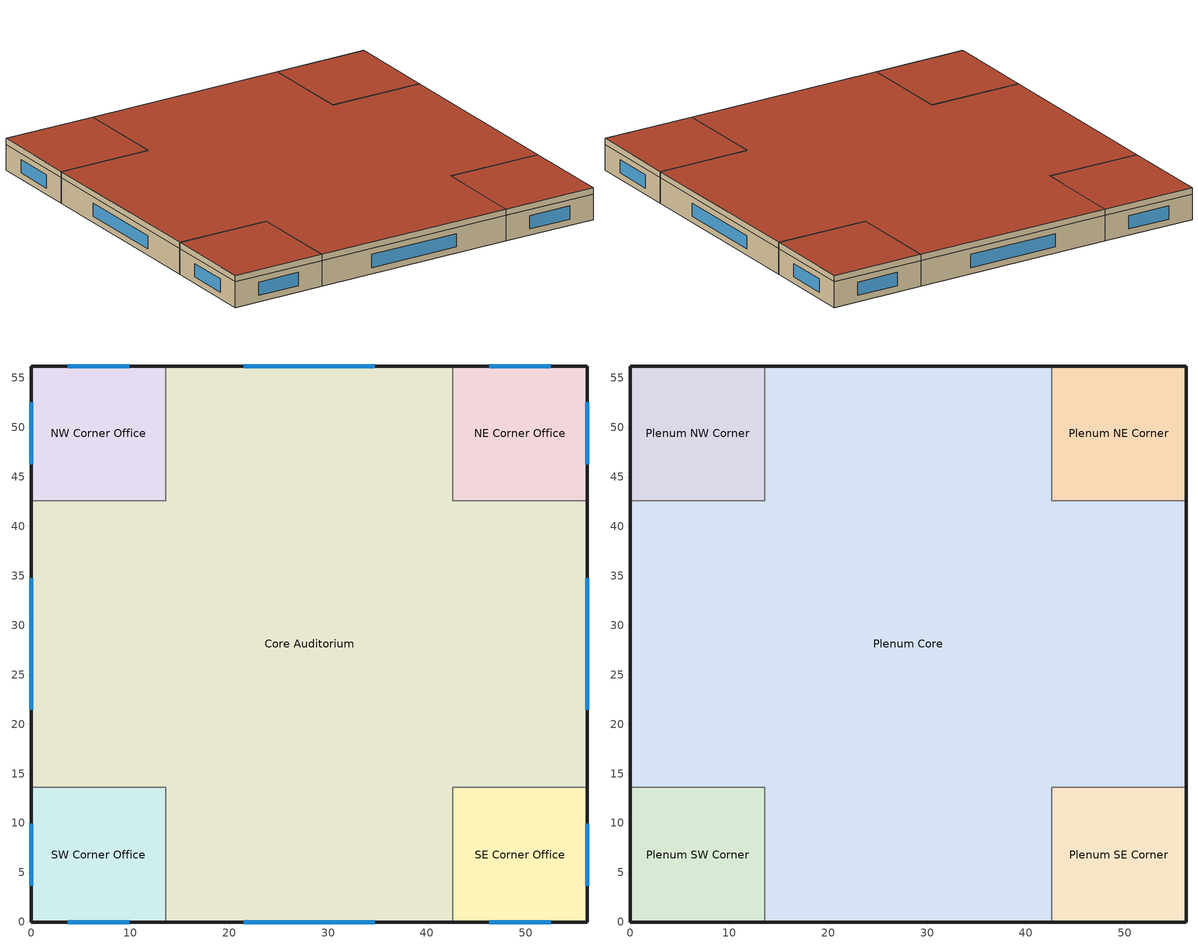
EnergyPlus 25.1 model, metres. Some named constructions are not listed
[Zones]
NE Corner Office
 floor ground (EL1 Flr (G.NE5.U5) SlabOnOrBelowGradeF073): 56.21,56.21 56.21,42.6 42.6,42.6 42.6,56.21 z0
 wall outside (Exterior Wall): 56.21,42.6 56.21,56.21 42.6,56.21 z0:3.66
 wall to Core Auditorium (Interior Wall): 42.6,56.21 42.6,42.6 56.21,42.6 z0:3.66
 window (Exterior Window): 56.21,46.29 56.21,52.52 / 52.52,56.21 46.29,56.21 z0.91:2.81
NW Corner Office
 floor ground (EL1 Flr (G.NW3.U3) SlabOnOrBelowGradeF073): 13.6,56.21 13.6,42.6 0,42.6 0,56.21 z0
 wall outside (Exterior Wall): 13.6,56.21 0,56.21 0,42.6 z0:3.66
 wall to Core Auditorium (Interior Wall): 0,42.6 13.6,42.6 13.6,56.21 z0:3.66
 window (Exterior Window): 9.92,56.21 3.68,56.21 / 0,52.52 0,46.29 z0.91:2.81
SE Corner Office
 floor ground (EL1 Flr (G.SE4.U4) SlabOnOrBelowGradeF073): 56.21,13.6 56.21,0 42.6,0 42.6,13.6 z0
 wall outside (Exterior Wall): 42.6,0 56.21,0 56.21,13.6 z0:3.66
 wall to Core Auditorium (Interior Wall): 56.21,13.6 42.6,13.6 42.6,0 z0:3.66
 window (Exterior Window): 56.21,3.68 56.21,9.92 / 46.29,0 52.52,0 z0.91:2.81
SW Corner Office
 floor ground (EL1 Flr (G.SW2.U2) SlabOnOrBelowGradeF073): 13.6,13.6 13.6,0 0,0 0,13.6 z0
 wall outside (Exterior Wall): 0,13.6 0,0 13.6,0 z0:3.66
 wall to Core Auditorium (Interior Wall): 13.6,0 13.6,13.6 0,13.6 z0:3.66
 window (Exterior Window): 3.68,0 9.92,0 / 0,9.92 0,3.68 z0.91:2.81
Core Auditorium
 floor ground (EL1 Flr (G.W1.U1) SlabOnOrBelowGradeF073): 42.6,56.21 42.6,42.6 56.21,42.6 56.21,13.6 42.6,13.6 42.6,0 13.6,0 13.6,13.6 0,13.6 0,42.6 13.6,42.6 13.6,56.21 z0
 wall outside (Exterior Wall): 56.21,13.6 56.21,42.6 / 42.6,56.21 13.6,56.21 / 13.6,0 42.6,0 / 0,42.6 0,13.6 z0:3.66
 window (Exterior Window): 56.21,21.46 56.21,34.75 / 34.75,56.21 21.46,56.21 / 21.46,0 34.75,0 / 0,34.75 0,21.46 z0.91:2.81
Plenum NE Corner
 floor to NE Corner Office (Interior Floor): 56.21,56.21 56.21,42.6 42.6,42.6 42.6,56.21 z3.66
 wall outside (Exterior Wall): 56.21,42.6 56.21,56.21 42.6,56.21 z3.66:4.57
 wall to Plenum Core (Interior Wall): 42.6,56.21 42.6,42.6 56.21,42.6 z3.66:4.57
 roof outside (Exterior Roof): 56.21,42.6 56.21,56.21 42.6,56.21 42.6,42.6 z4.57
Plenum NW Corner
 floor to NW Corner Office (Interior Floor): 13.6,56.21 13.6,42.6 0,42.6 0,56.21 z3.66
 wall outside (Exterior Wall): 13.6,56.21 0,56.21 0,42.6 z3.66:4.57
 wall to Plenum Core (Interior Wall): 0,42.6 13.6,42.6 13.6,56.21 z3.66:4.57
 roof outside (Exterior Roof): 13.6,42.6 13.6,56.21 0,56.21 0,42.6 z4.57
Plenum SE Corner
 floor to SE Corner Office (Interior Floor): 56.21,13.6 56.21,0 42.6,0 42.6,13.6 z3.66
 wall outside (Exterior Wall): 42.6,0 56.21,0 56.21,13.6 z3.66:4.57
 wall to Plenum Core (Interior Wall): 56.21,13.6 42.6,13.6 42.6,0 z3.66:4.57
 roof outside (Exterior Roof): 56.21,0 56.21,13.6 42.6,13.6 42.6,0 z4.57
Plenum SW Corner
 floor to SW Corner Office (Interior Floor): 13.6,13.6 13.6,0 0,0 0,13.6 z3.66
 wall outside (Exterior Wall): 0,13.6 0,0 13.6,0 z3.66:4.57
 wall to Plenum Core (Interior Wall): 13.6,0 13.6,13.6 0,13.6 z3.66:4.57
 roof outside (Exterior Roof): 13.6,0 13.6,13.6 0,13.6 0,0 z4.57
Plenum Core
 floor to Core Auditorium (Interior Floor): 42.6,56.21 42.6,42.6 56.21,42.6 56.21,13.6 42.6,13.6 42.6,0 13.6,0 13.6,13.6 0,13.6 0,42.6 13.6,42.6 13.6,56.21 z3.66
 wall outside (Exterior Wall): 56.21,13.6 56.21,42.6 / 42.6,56.21 13.6,56.21 / 13.6,0 42.6,0 / 0,42.6 0,13.6 z3.66:4.57
 roof outside (Exterior Roof): 42.6,0 42.6,13.6 56.21,13.6 56.21,42.6 42.6,42.6 42.6,56.21 13.6,56.21 13.6,42.6 0,42.6 0,13.6 13.6,13.6 13.6,0 z4.57
[Construction:FfactorGroundFloor] F-Factor {W/m-K}=1.26344
Name | Area {m2} | PerimeterExposed {m}
EL1 Flr (G.NE5.U5) SlabOnOrBelowGradeF073; EL1 Flr (G.NW3.U3) SlabOnOrBelowGradeF073; EL1 Flr (G.SE4.U4) SlabOnOrBelowGradeF073 | 184.965 | 27.2004
EL1 Flr (G.SW2.U2) SlabOnOrBelowGradeF073 | 184.966 | 27.2004
EL1 Flr (G.W1.U1) SlabOnOrBelowGradeF073 | 2419.15 | 116.019
[Zone] Multiplier=1
Plenum NE Corner; NE Corner Office; Plenum NW Corner; NW Corner Office; Plenum SE Corner; SE Corner Office; Plenum SW Corner; SW Corner Office; Plenum Core; Core Auditorium
